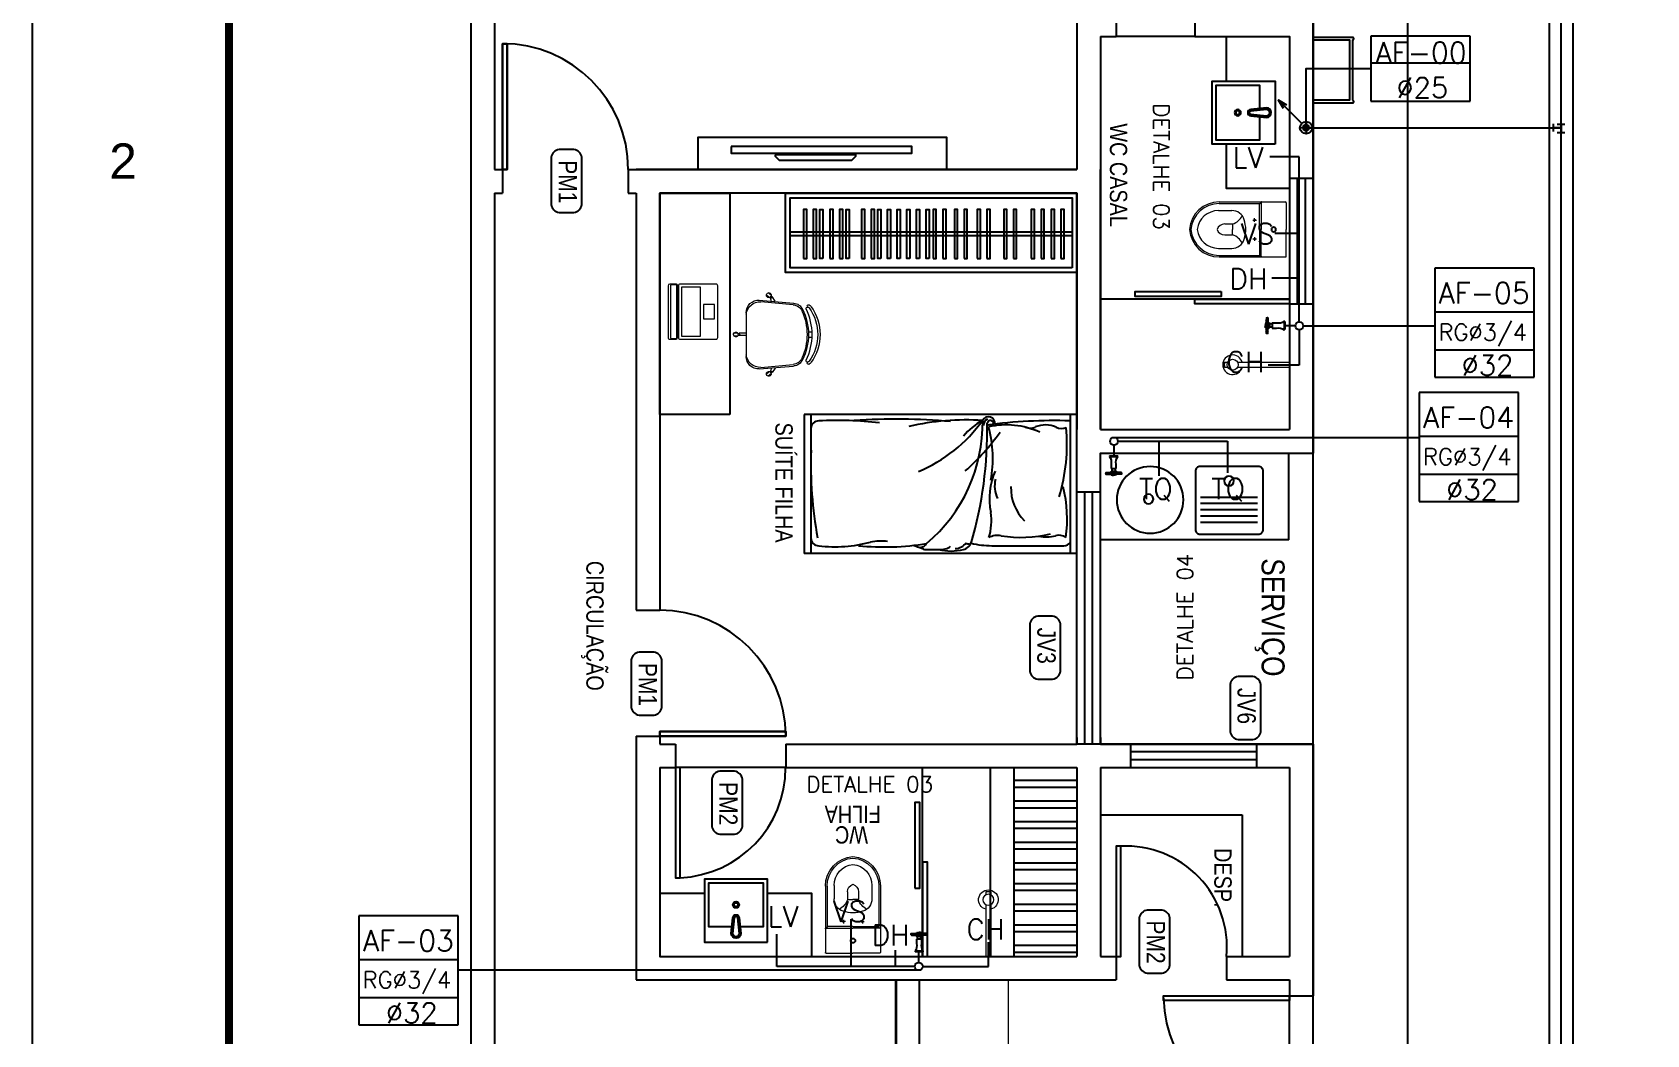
# Model space of a CAD drawing. Header units: millimetres. Extents: x -336 to -33, y -135 to 770.
# Drawn here: x -222.09 to -201.58, y 729.75 to 742.5 of the extents above; entities that cross this region are included whole.
import ezdxf
from ezdxf.enums import TextEntityAlignment as Align

# ---------------------------------------------------------------- set-up
doc = ezdxf.new("R2010")
doc.units = ezdxf.units.MM
doc.header["$LTSCALE"] = 50
doc.header["$MEASUREMENT"] = 0
doc.linetypes.add('DASHDOT2', pattern=[0.5, 0.25, -0.125, 0, -0.125])
doc.linetypes.add('HIDDEN2', pattern=[0.1875, 0.125, -0.0625])
doc.layers.get('0').update_dxf_attribs({"linetype": 'CONTINUOUS'})
for name, color, linetype in [('-HIDRO', 8, 'CONTINUOUS'), ('A-PEN-B', 5, 'CONTINUOUS'), ('A-PEN-W', 7, 'CONTINUOUS'), ('AF', 5, 'CONTINUOUS'), ('CONEXOES', 3, 'CONTINUOUS'), ('COTAS', 7, 'CONTINUOUS'), ('COTAS01', 7, 'CONTINUOUS'), ('Diametro', 2, 'CONTINUOUS'), ('E-txt-g', 3, 'CONTINUOUS'), ('ESPECIFICAÇÃO02', 7, 'CONTINUOUS'), ('HIDRO 01', 4, 'CONTINUOUS'), ('MOB', 251, 'CONTINUOUS'), ("PRANCHA - PROJETU'S", 7, 'CONTINUOUS'), ('Prumadas_L', 1, 'CONTINUOUS'), ('Prumadas_Q', 3, 'CONTINUOUS'), ('Prumadas_T', 2, 'CONTINUOUS')]:
    doc.layers.add(name, color=color, linetype=linetype)
doc.layers.add('E-Lay-9', color=9, linetype='CONTINUOUS', lineweight=9)
doc.layers.add('E-Txt-W', color=7, linetype='CONTINUOUS', lineweight=20)
doc.styles.add('ARIAL', font='arial.ttf', dxfattribs={"height": 2})
doc.styles.add('F2', font='swissc.ttf')
doc.styles.add('REG60', font='romans.shx', dxfattribs={"width": 0.8, "height": 0.15})
doc.styles.add('REG80', font='romans.shx', dxfattribs={"width": 0.8, "height": 0.2})
doc.styles.add('ROMANS', font='romans', dxfattribs={"height": 0.1})

# ---------------------------------------------------------------- blocks, each defined once
blk = doc.blocks.new('ADFSGASDFG')
at = {"layer": "PRANCHA - PROJETU'S", "color": 1}
blk.add_line((276.578, 107.346), (276.578, 47.946), dxfattribs=at)
at = {"layer": "PRANCHA - PROJETU'S", "color": 4, "const_width": 0.1}
blk.add_lwpolyline([(279.078, 106.346), (359.678, 106.346), (359.678, 48.946), (279.078, 48.946)], close=True, dxfattribs=at)
at = {"layer": "PRANCHA - PROJETU'S", "color": 50, "linetype": 'Continuous', "style": 'ARIAL'}
blk.add_text('2', height=0.45, dxfattribs=at).set_placement((277.732, 92.496), align=Align.MIDDLE)
blk = doc.blocks.new('TXT-AMB75')
at = {"layer": 'E-txt-g', "style": 'REG80', "width": 0.8, "flags": 8}
blk.add_attdef('TXT', text='', height=0.2, dxfattribs=at).set_placement((0.005, 0.296), align=Align.CENTER)
at = {"layer": 'E-Txt-W', "style": 'REG60', "width": 0.8, "flags": 8}
blk.add_attdef('TXT', text='', height=0.15, dxfattribs=at).set_placement((0.005, 0.027), align=Align.CENTER)
blk = doc.blocks.new('vaso-s')
at = {"color": 8}
for start, end in [(0, 180), (180, 0)]:
    blk.add_arc((0.08, 0), 0.0143, start, end, dxfattribs=at)
at = {"layer": 'E-Lay-9', "color": 8}
for p, q in [((0, 0.17), (0, 0)), ((0.426, 0.175), (0.005, 0.175)), ((0.16, 0.17), (0.16, 0.17)), ((0.16, 0.17), (0.16, 0)), ((0.426, 0.165), (0.165, 0.165)), ((0.17, 0), (0.17, 0.16)), ((0.431, 0.12), (0.346, 0.12)), ((0.213, 0.06), (0.189, 0.06)), ((0.201, 0.048), (0.201, 0.072)), ((0.341, 0.035), (0.341, 0)), ((0.391, 0.035), (0.341, 0.035)), ((0, -0.17), (0, 0)), ((0.16, -0.17), (0.16, 0)), ((0.17, 0), (0.17, -0.16)), ((0.213, -0.06), (0.189, -0.06)), ((0.201, -0.048), (0.201, -0.072)), ((0.341, -0.035), (0.341, 0)), ((0.391, -0.035), (0.341, -0.035)), ((0.426, -0.175), (0.005, -0.175)), ((0.16, -0.17), (0.16, -0.17)), ((0.426, -0.165), (0.165, -0.165)), ((0.431, -0.12), (0.346, -0.12))]:
    blk.add_line(p, q, dxfattribs=at)
for centre in [(0.201, 0.06), (0.201, -0.06)]:
    blk.add_circle(centre, 0.005, dxfattribs=at)
for centre, radius, start, end in [((0.005, 0.17), 0.005, 90, 180), ((0.155, 0.17), 0.005, 0, 90), ((0.165, 0.17), 0.00495, 180, 270), ((0.165, 0.16), 0.00495, 0, 90), ((0.346, 0.038), 0.0825, 90, 163.0355), ((0.426, -0.015), 0.19, 4.5281, 90), ((0.426, -0.015), 0.18, 4.7802, 90), ((0.431, -0.015), 0.135, 6.3794, 90), ((0.518, -0.015), 0.262, 163.0355, 176.7233), ((0.375, 0.136), 0.107, 206.9395, 250.9647), ((0.391, -0.015), 0.05, 17.4576, 90), ((0.518, 0.015), 0.262, 183.2767, 196.9645), ((0.346, -0.038), 0.0825, 196.9645, 270), ((0.375, -0.136), 0.107, 109.0353, 153.0605), ((0.391, 0.015), 0.05, 270, 342.5424), ((0.426, 0.015), 0.19, 270, 355.4719), ((0.426, 0.015), 0.18, 270, 355.2198), ((0.431, 0.015), 0.135, 270, 353.6206), ((0.005, -0.17), 0.005, 180, 270), ((0.155, -0.17), 0.005, 270, 0), ((0.165, -0.17), 0.00495, 90, 180), ((0.165, -0.16), 0.00495, 270, 0)]:
    blk.add_arc(centre, radius, start, end, dxfattribs=at)
blk = doc.blocks.new('Chuveiro')
at = {"layer": 'E-Lay-9', "color": 8}
for p, q in [((-0.031, 0.016), (-0.36, 0.016)), ((0.051, 0.016), (0.031, 0.016)), ((0.051, 0.016), (0.051, -0.016)), ((-0.031, -0.016), (-0.36, -0.016)), ((0.051, -0.016), (0.031, -0.016))]:
    blk.add_line(p, q, dxfattribs=at)
blk.add_circle((0, 0), 0.0348, dxfattribs=at)
for centre, radius, start, end in [((0, 0), 0.0624, 194.4775, 165.5225), ((0.009, 0), 0.0444, 339.4266, 20.5734)]:
    blk.add_arc(centre, radius, start, end, dxfattribs=at)
blk = doc.blocks.new('CUBA QUADRADA-flat-4-flat-1')
at = {"layer": 'MOB'}
blk.add_lwpolyline([(0, -0.2), (0.4, -0.2), (0.4, 0.2), (0, 0.2)], close=True, dxfattribs=at)
blk.add_lwpolyline([(0.1, -0.025), (0.1, -0.175), (0.375, -0.175), (0.375, 0.175), (0.1, 0.175), (0.1, 0.025)], dxfattribs=at)
for points in [[(0.155, -0.02), (0.055, -0.03, -1), (0.055, 0.03), (0.155, 0.02, -1)], [(0.155, -0.01), (0.055, -0.02, -1), (0.055, 0.02), (0.155, 0.01, -1)]]:
    blk.add_lwpolyline(points, format="xyb", close=True, dxfattribs=at)
for radius in [0.02, 0.0125]:
    blk.add_circle((0.238, 0), radius, dxfattribs=at)
blk = doc.blocks.new('Gelad-vs')
at = {"layer": 'E-Lay-9', "color": 8}
blk.add_line((-0.199, 0.617), (-0.199, 0.62), dxfattribs=at)
for points in [[(-0.688, 0.614), (-0.684, 0.614), (-0.681, 0.614), (-0.677, 0.615), (-0.673, 0.615), (-0.669, 0.616), (-0.666, 0.616), (-0.662, 0.616), (-0.659, 0.617), (-0.655, 0.617), (-0.651, 0.617), (-0.648, 0.618), (-0.644, 0.618), (-0.64, 0.618), (-0.637, 0.619), (-0.633, 0.619), (-0.629, 0.619), (-0.626, 0.619), (-0.622, 0.62), (-0.618, 0.62), (-0.615, 0.62)], [(-0.199, 0.62), (-0.615, 0.62)], [(-0.003, 0.571), (-0.003, 0.591), (-0.003, 0.595), (-0.004, 0.599), (-0.006, 0.602), (-0.009, 0.606), (-0.011, 0.609), (-0.015, 0.611), (-0.019, 0.612), (-0.022, 0.614), (-0.026, 0.614), (-0.029, 0.614), (-0.033, 0.615), (-0.037, 0.615), (-0.041, 0.616), (-0.044, 0.616), (-0.048, 0.616), (-0.051, 0.617), (-0.055, 0.617), (-0.059, 0.617), (-0.062, 0.618), (-0.066, 0.618), (-0.07, 0.618), (-0.073, 0.619), (-0.077, 0.619), (-0.081, 0.619), (-0.084, 0.619), (-0.088, 0.62), (-0.092, 0.62), (-0.096, 0.62), (-0.099, 0.62), (-0.103, 0.621), (-0.106, 0.621), (-0.11, 0.621), (-0.114, 0.621), (-0.118, 0.621), (-0.121, 0.621), (-0.125, 0.621), (-0.128, 0.621), (-0.132, 0.621), (-0.136, 0.621), (-0.14, 0.621), (-0.143, 0.621), (-0.147, 0.621), (-0.15, 0.621), (-0.154, 0.621), (-0.158, 0.621), (-0.162, 0.621), (-0.165, 0.621), (-0.169, 0.621), (-0.172, 0.621), (-0.176, 0.621), (-0.18, 0.621), (-0.184, 0.621), (-0.187, 0.62), (-0.191, 0.62), (-0.195, 0.62), (-0.199, 0.62)], [(-0.199, 0.616), (-0.199, 0.619)], [(-0.199, 0.57), (-0.199, 0.619), (-0.199, 0.614)], [(-0.199, 0.617), (-0.199, 0.618)], [(-0.199, 0.617), (-0.199, 0.617)], [(-0.199, 0.615), (-0.199, 0.616)], [(-0.199, 0.616), (-0.199, 0.616), (-0.199, 0.616), (-0.199, 0.616), (-0.199, 0.616), (-0.199, 0.615), (-0.199, 0.615), (-0.199, 0.615), (-0.199, 0.615), (-0.199, 0.615), (-0.199, 0.614), (-0.199, 0.614), (-0.199, 0.614), (-0.199, 0.614), (-0.199, 0.613), (-0.199, 0.613)], [(-0.199, 0.616), (-0.199, 0.616)], [(-0.199, 0.57), (-0.71, 0.57)], [(-0.71, -0.061), (-0.71, 0.557)], [(0, 0.557), (-0.71, 0.557)], [(-0.707, 0.591), (-0.707, 0.595), (-0.706, 0.599), (-0.704, 0.602), (-0.701, 0.606), (-0.698, 0.609), (-0.695, 0.611), (-0.691, 0.612), (-0.688, 0.614)], [(-0.707, 0.571), (-0.707, 0.591)], [(-0.707, 0.571), (-0.707, 0.571), (-0.707, 0.571), (-0.707, 0.571), (-0.707, 0.571), (-0.707, 0.571), (-0.707, 0.571), (-0.707, 0.571), (-0.707, 0.57), (-0.706, 0.57), (-0.706, 0.57), (-0.706, 0.57), (-0.706, 0.57), (-0.706, 0.57), (-0.706, 0.57), (-0.706, 0.57)], [(-0.501, 0.57), (-0.705, 0.57)], [(-0.701, 0.557), (-0.701, 0.57)], [(-0.679, 0.57), (-0.679, 0.57), (-0.679, 0.57), (-0.679, 0.57), (-0.679, 0.57), (-0.679, 0.57), (-0.679, 0.57)], [(-0.501, 0.57), (-0.5, 0.57), (-0.499, 0.57), (-0.497, 0.57), (-0.497, 0.57), (-0.496, 0.57)], [(-0.499, 0.57), (-0.5, 0.57)], [(-0.496, 0.57), (-0.496, 0.57)], [(-0.49, 0.57), (-0.49, 0.57), (-0.491, 0.57), (-0.491, 0.57), (-0.492, 0.57), (-0.492, 0.57), (-0.492, 0.57), (-0.493, 0.57), (-0.493, 0.57), (-0.494, 0.57), (-0.495, 0.57), (-0.496, 0.57), (-0.496, 0.57)], [(-0.496, 0.57), (-0.496, 0.57)], [(-0.49, 0.57), (-0.474, 0.57)], [(-0.474, 0.57), (-0.49, 0.57), (-0.49, 0.57), (-0.49, 0.57), (-0.49, 0.57), (-0.49, 0.57)], [(-0.229, 0.57), (-0.229, 0.57), (-0.229, 0.57), (-0.229, 0.57), (-0.229, 0.57), (-0.229, 0.57), (-0.229, 0.57), (-0.229, 0.57), (-0.229, 0.57), (-0.229, 0.57), (-0.229, 0.57), (-0.229, 0.57), (-0.229, 0.57), (-0.229, 0.57), (-0.229, 0.57), (-0.229, 0.57), (-0.229, 0.57), (-0.229, 0.57), (-0.229, 0.57), (-0.229, 0.57), (-0.229, 0.57)], [(-0.199, 0.57), (-0.199, 0.614)], [(-0.199, 0.614), (-0.199, 0.614)], [(-0.199, 0.571), (-0.199, 0.613)], [(-0.199, 0.613), (-0.199, 0.613), (-0.199, 0.613)], [(-0.199, 0.572), (-0.199, 0.571)], [(-0.199, 0.57), (-0.199, 0.57), (-0.199, 0.57), (-0.199, 0.57), (-0.199, 0.571)], [(-0.199, 0.57), (-0.199, 0.571)], [(-0.182, 0.57), (-0.199, 0.57)], [(-0.198, 0.57), (-0.198, 0.57), (-0.198, 0.57), (-0.198, 0.57), (-0.198, 0.57), (-0.198, 0.57), (-0.198, 0.57), (-0.198, 0.57), (-0.198, 0.57), (-0.198, 0.57), (-0.198, 0.57), (-0.198, 0.57), (-0.198, 0.57)], [(-0.198, 0.57), (-0.182, 0.57), (-0.182, 0.57), (-0.182, 0.57), (-0.182, 0.57), (-0.182, 0.57)], [(-0.182, 0.57), (-0.149, 0.58), (-0.115, 0.586), (-0.08, 0.588), (-0.046, 0.587)], [(-0.182, 0.57), (-0.182, 0.57), (-0.182, 0.57), (-0.181, 0.57), (-0.181, 0.57), (-0.181, 0.57), (-0.18, 0.57), (-0.18, 0.57), (-0.179, 0.57), (-0.178, 0.57), (-0.178, 0.57), (-0.176, 0.57), (-0.176, 0.57)], [(-0.176, 0.57), (-0.176, 0.57)], [(-0.176, 0.57), (-0.176, 0.57)], [(-0.171, 0.57), (-0.172, 0.57), (-0.174, 0.57), (-0.175, 0.57), (-0.176, 0.57), (-0.176, 0.57)], [(-0.174, 0.57), (-0.172, 0.57)], [(-0.171, 0.57), (-0.005, 0.57)], [(-0.046, 0.587), (-0.043, 0.587), (-0.041, 0.586), (-0.038, 0.585), (-0.036, 0.583), (-0.035, 0.581), (-0.034, 0.578), (-0.033, 0.576), (-0.033, 0.573)], [(-0.033, 0.571), (-0.033, 0.573)], [(-0.033, 0.571), (-0.033, 0.571), (-0.032, 0.571), (-0.032, 0.571), (-0.032, 0.571), (-0.032, 0.57), (-0.032, 0.57), (-0.032, 0.57), (-0.032, 0.57), (-0.031, 0.57), (-0.031, 0.57), (-0.031, 0.57), (-0.031, 0.57)], [(-0.031, 0.57), (-0.031, 0.57), (-0.031, 0.57), (-0.031, 0.57), (-0.031, 0.57), (-0.031, 0.57), (-0.031, 0.57), (-0.031, 0.57), (-0.031, 0.57)], [(-0.009, 0.557), (-0.009, 0.57)], [(-0.005, 0.57), (-0.005, 0.57), (-0.005, 0.57), (-0.005, 0.57), (-0.005, 0.57), (-0.005, 0.57), (-0.005, 0.57), (-0.004, 0.57), (-0.003, 0.57), (-0.003, 0.571), (-0.003, 0.571), (-0.003, 0.571), (-0.003, 0.571), (-0.003, 0.571), (-0.003, 0.571), (-0.003, 0.571)], [(0, -0.061), (0, 0.557)], [(0, -0.061), (-0.71, -0.061)]]:
    blk.add_lwpolyline(points, dxfattribs=at)
blk = doc.blocks.new('Cadeira')
at = {"layer": 'E-Lay-9', "color": 8}
for p, q in [((-0.139, 0), (0.139, 0)), ((-0.009, 0.054), (-0.009, 0.077)), ((-0.008, 0), (-0.008, 0.043)), ((-0.008, 0.043), (-0.006, 0.043)), ((0.006, 0.043), (0.007, 0.043)), ((0.007, 0), (0.007, 0.043)), ((0.01, 0.054), (0.01, 0.077)), ((-0.219, -0.084), (-0.2, -0.302)), ((-0.209, -0.094), (-0.19, -0.298)), ((0.209, -0.094), (0.19, -0.298)), ((0.219, -0.084), (0.2, -0.302)), ((-0.25, -0.159), (-0.265, -0.141)), ((-0.236, -0.147), (-0.251, -0.129)), ((-0.24, -0.165), (-0.241, -0.166)), ((-0.213, -0.185), (-0.241, -0.166)), ((-0.23, -0.156), (-0.231, -0.158)), ((-0.214, -0.162), (-0.23, -0.156)), ((0.213, -0.185), (0.241, -0.166)), ((0.214, -0.162), (0.23, -0.156)), ((0.23, -0.156), (0.231, -0.158)), ((0.236, -0.147), (0.251, -0.129)), ((0.24, -0.165), (0.241, -0.166)), ((0.25, -0.159), (0.265, -0.141)), ((-0.017, -0.396), (-0.017, -0.42)), ((0.017, -0.396), (0.017, -0.42))]:
    blk.add_line(p, q, dxfattribs=at)
blk.add_lwpolyline([(0.163, -0.381, -0.237888), (-0.163, -0.381, 0.605717), (-0.174, -0.395, 0.122717), (-0.17, -0.4, 0.323529), (0.17, -0.4, 0.122717), (0.174, -0.395, 0.605717)], format="xyb", close=True, dxfattribs=at)
for centre in [(0, 0.047), (-0.238, -0.158), (0.238, -0.158)]:
    blk.add_circle(centre, 0.005, dxfattribs=at)
for centre, radius, start, end in [((-0.139, -0.08), 0.08, 90, 182.5692), ((0, 0.065), 0.015, 281.6334, 257.4537), ((0, 0.048), 0.0075, 221.8103, 318.1897), ((0.139, -0.08), 0.08, 357.4308, 90), ((-0.12, -0.089), 0.0887, 95.5925, 183.2522), ((0.12, -0.089), 0.0887, 356.7478, 84.4075), ((-0.25, -0.144), 0.015, 322.5463, 298.3666), ((-0.239, -0.157), 0.0075, 261.8103, 358.1897), ((0.239, -0.157), 0.0075, 181.8103, 278.1897), ((0.25, -0.144), 0.015, 241.6334, 217.4537), ((-0.13, -0.296), 0.07, 185.1212, 243.6047), ((-0.12, -0.292), 0.07, 185.2999, 245.7361), ((0.12, -0.292), 0.07, 294.2639, 354.7001), ((0.13, -0.296), 0.07, 296.3953, 354.8788), ((-0.182, -0.396), 0.00782, 29.8109, 225.3255), ((-0.163, -0.39), 0.0275, 205.1455, 233.4571), ((-0.163, -0.39), 0.0125, 205.1455, 233.1301), ((0, -0.034), 0.362, 243.6047, 296.3953), ((0, -0.025), 0.362, 245.7361, 294.2639), ((0.182, -0.396), 0.00782, 314.6745, 150.1891), ((0.163, -0.39), 0.0275, 306.5429, 334.8545), ((0, -0.165), 0.305, 234.1238, 305.8762)]:
    blk.add_arc(centre, radius, start, end, dxfattribs=at)
blk = doc.blocks.new('Notebook')
at = {"layer": 'E-Lay-9', "color": 8}
for p, q in [((0.165, 0.315), (-0.165, 0.315)), ((-0.175, 0.305), (-0.175, 0.3)), ((-0.175, 0.3), (-0.175, 0.265)), ((-0.165, 0.255), (0.165, 0.255)), ((0.175, 0.3), (0.175, 0.305)), ((0.175, 0.265), (0.175, 0.3))]:
    blk.add_line(p, q, dxfattribs=at)
for points in [[(-0.165, 0), (0.165, 0, 0.414214), (0.175, 0.01), (0.175, 0.24, 0.414214), (0.165, 0.25), (-0.165, 0.25, 0.414214), (-0.175, 0.24), (-0.175, 0.01, 0.414214)], [(-0.165, 0.26), (0.165, 0.26, 0.414214), (0.17, 0.265), (0.17, 0.295, 0.414214), (0.165, 0.3), (-0.165, 0.3, 0.414214), (-0.17, 0.295), (-0.17, 0.265, 0.414214)]]:
    blk.add_lwpolyline(points, format="xyb", close=True, dxfattribs=at)
for points in [[(-0.155, 0.11), (0.155, 0.11), (0.155, 0.23), (-0.155, 0.23)], [(-0.105, 0.25), (-0.145, 0.25), (-0.145, 0.255), (-0.105, 0.255)], [(0.105, 0.25), (0.145, 0.25), (0.145, 0.255), (0.105, 0.255)], [(-0.045, 0.02), (0.045, 0.02), (0.045, 0.09), (-0.045, 0.09)]]:
    blk.add_lwpolyline(points, close=True, dxfattribs=at)
for centre, start, end in [((-0.165, 0.305), 90, 180), ((0.165, 0.305), 0, 90), ((-0.165, 0.265), 180, 270), ((0.165, 0.265), 270, 360)]:
    blk.add_arc(centre, 0.01, start, end, dxfattribs=at)
blk = doc.blocks.new('A$C656368A0')
at = {"layer": 'COTAS01', "color": 8}
for p, q in [((0, 1.196), (0, 0)), ((0, 1.196), (0.55, 1.196)), ((0.11, 0.997), (0.11, 0.635)), ((0.15, 0.997), (0.15, 0.635)), ((0.19, 0.997), (0.19, 0.635)), ((0.23, 0.997), (0.23, 0.635)), ((0.27, 0.997), (0.27, 0.635)), ((0, 0), (0.55, 0))]:
    blk.add_line(p, q, dxfattribs=at)
for centre in [(0.374, 0.816), (0.259, 0.305)]:
    blk.add_circle(centre, 0.0307, dxfattribs=at)
at = {"layer": 'ESPECIFICAÇÃO02', "color": 8}
blk.add_lwpolyline([(0.466, 0.633, -0.414214), (0.436, 0.603), (0.065, 0.603, -0.414214), (0.035, 0.633), (0.035, 1.003, -0.414214), (0.065, 1.033), (0.436, 1.033, -0.414214), (0.466, 1.003)], format="xyb", close=True, dxfattribs=at)
blk.add_circle((0.254, 0.315), 0.212, dxfattribs=at)
blk = doc.blocks.new('Registro Geral')
at = {"layer": 'A-PEN-B'}
blk.add_line((-285.459, 741.845), (-285.387, 741.845), dxfattribs=at)
at = {"layer": 'HIDRO 01', "color": 4}
for p, q in [((-285.388, 741.869), (-285.392, 741.869)), ((-285.392, 741.843), (-285.392, 741.869)), ((-285.392, 741.817), (-285.392, 741.843)), ((-285.388, 741.843), (-285.388, 741.869)), ((-285.388, 741.817), (-285.388, 741.843)), ((-285.311, 741.859), (-285.338, 741.859)), ((-285.311, 741.843), (-285.311, 741.859)), ((-285.311, 741.853), (-285.295, 741.853)), ((-285.311, 741.827), (-285.311, 741.843)), ((-285.311, 741.832), (-285.295, 741.832)), ((-285.295, 741.853), (-285.295, 741.857)), ((-285.295, 741.843), (-285.295, 741.853)), ((-285.295, 741.833), (-285.295, 741.843)), ((-285.295, 741.828), (-285.295, 741.833)), ((-285.285, 741.892), (-285.285, 741.865)), ((-285.285, 741.848), (-285.285, 741.865)), ((-285.285, 741.843), (-285.285, 741.848)), ((-285.285, 741.838), (-285.285, 741.843)), ((-285.285, 741.838), (-285.285, 741.821)), ((-285.283, 741.893), (-285.28, 741.893)), ((-285.28, 741.893), (-285.276, 741.893)), ((-285.275, 741.892), (-285.275, 741.863)), ((-285.275, 741.848), (-285.275, 741.864)), ((-285.275, 741.848), (-285.275, 741.843)), ((-285.275, 741.843), (-285.275, 741.838)), ((-285.275, 741.838), (-285.275, 741.822)), ((-285.272, 741.854), (-285.272, 741.858)), ((-285.272, 741.843), (-285.272, 741.854)), ((-285.272, 741.832), (-285.272, 741.843)), ((-285.392, 741.817), (-285.388, 741.817)), ((-285.338, 741.827), (-285.311, 741.827)), ((-285.285, 741.794), (-285.285, 741.821)), ((-285.284, 741.815), (-285.284, 741.82)), ((-285.284, 741.81), (-285.284, 741.815)), ((-285.283, 741.793), (-285.28, 741.793)), ((-285.276, 741.793), (-285.28, 741.793)), ((-285.275, 741.794), (-285.275, 741.823)), ((-285.275, 741.82), (-285.275, 741.815)), ((-285.275, 741.815), (-285.275, 741.81)), ((-285.272, 741.828), (-285.272, 741.832)), ((-285.272, 741.828), (-285.272, 741.828))]:
    blk.add_line(p, q, dxfattribs=at)
for points in [[(-285.295, 741.857), (-285.294, 741.858), (-285.292, 741.858), (-285.29, 741.859)], [(-285.295, 741.828), (-285.294, 741.828), (-285.292, 741.828), (-285.29, 741.827)]]:
    blk.add_lwpolyline(points, dxfattribs=at)
at = {"layer": 'HIDRO 01', "color": 4, "extrusion": (0, 0, -1)}
for centre, radius, start, end in [((285.351, 741.925), 0.0671, 258.5493, 303.6418), ((285.291, 741.865), 0.00681, 180, 257.6401), ((285.28, 741.848), 0.00495, 0.0182, 89.9818), ((285.28, 741.838), 0.00495, 270.0181, 359.9817), ((285.279, 741.877), 0.00495, 0.0182, 89.9818), ((285.279, 741.867), 0.00495, 270.0181, 359.9817), ((285.28, 741.848), 0.00495, 90.026, 179.974), ((285.28, 741.838), 0.00495, 180.0181, 269.9817), ((285.279, 741.877), 0.00495, 90.026, 179.974), ((285.279, 741.867), 0.00495, 180.0181, 269.9817), ((285.276, 741.892), 0.00124, 90, 180), ((285.268, 741.864), 0.00681, 303.621, 358.7632), ((285.271, 741.856), 0.00099, 0, 79.9052), ((285.271, 741.856), 0.000989, 79.8876, 159.8781), ((285.307, 741.843), 0.0394, 159.8637, 180.0043), ((285.351, 741.761), 0.0671, 56.358, 101.4504), ((285.291, 741.821), 0.00681, 102.3567, 180.0002), ((285.283, 741.794), 0.00124, 270, 360), ((285.279, 741.82), 0.00495, 0.0182, 89.9818), ((285.279, 741.81), 0.00495, 270.0181, 359.9817), ((285.279, 741.82), 0.00495, 90.026, 179.974), ((285.279, 741.81), 0.00495, 180.0181, 269.9817), ((285.268, 741.822), 0.00681, 360, 56.3941)]:
    blk.add_arc(centre, radius, start, end, dxfattribs=at)
at = {"layer": 'HIDRO 01', "color": 4}
for centre, radius, start, end in [((-285.283, 741.892), 0.00124, 90, 180.0011), ((-285.272, 741.858), 0.000125, 0.0849, 56.1155), ((-285.307, 741.843), 0.0394, 339.8611, 0.006), ((-285.276, 741.794), 0.00124, 270, 0.0017), ((-285.271, 741.83), 0.00099, 179.9966, 259.9279), ((-285.272, 741.828), 0.000124, 303.6441, 333.2826), ((-285.271, 741.83), 0.00099, 259.9237, 339.8729)]:
    blk.add_arc(centre, radius, start, end, dxfattribs=at)
blk = doc.blocks.new('CIRCULOS')
at = {"layer": 'COTAS'}
for p, q in [((-4, 0), (4, 0)), ((0, 4), (0, -4))]:
    blk.add_line(p, q, dxfattribs=at)
for radius in [2, 1]:
    blk.add_circle((0, 0), radius, dxfattribs=at)

msp = doc.modelspace()

# ---------------------------------------------------------------- hatches: boundary and pattern name
at = {"layer": '-HIDRO', "linetype": 'HIDDEN2'}
h = msp.add_hatch(dxfattribs=at)
h.set_pattern_fill('ANSI32', color=256, scale=0.7, angle=-45, style=0)
h.set_pattern_definition([(360, (-1443.29985, 484.04998), (7e-18, -0.2625), []), (360, (-1443.21235, 484.13748), (7e-18, -0.2625), [])])
h.paths.add_polyline_path([(-209.616, 730.747), (-208.816, 730.747), (-208.816, 733.147), (-209.616, 733.147)])

# ---------------------------------------------------------------- linework, layer by layer
at = {"layer": '-HIDRO', "linetype": 'Continuous'}
for p, q in [((-216.516, 753.553), (-216.516, 703.553)), ((-202.516, 753.553), (-202.516, 703.553)), ((-202.816, 753.253), (-202.816, 703.853)), ((-204.616, 748.451), (-204.616, 715.333)), ((-205.816, 747.251), (-205.816, 737.144)), ((-216.216, 746.951), (-216.216, 740.751)), ((-216.216, 746.951), (-216.216, 740.751)), ((-208.816, 742.947), (-208.816, 740.751)), ((-208.316, 742.744), (-208.316, 742.444)), ((-207.316, 742.744), (-207.316, 742.444)), ((-208.516, 742.444), (-208.516, 739.442)), ((-208.516, 742.444), (-208.316, 742.444)), ((-207.316, 742.444), (-208.316, 742.444)), ((-207.316, 742.444), (-206.116, 742.444)), ((-206.116, 742.444), (-206.116, 737.444)), ((-208.516, 740.944), (-208.516, 737.444)), ((-216.216, 740.751), (-216.116, 740.751)), ((-216.116, 740.751), (-216.116, 740.451)), ((-214.516, 740.751), (-208.816, 740.751)), ((-214.516, 740.751), (-214.516, 740.451)), ((-208.816, 740.751), (-214.416, 740.751)), ((-208.516, 737.444), (-208.516, 740.751)), ((-216.216, 740.451), (-216.116, 740.451)), ((-216.216, 740.451), (-216.216, 722.133)), ((-214.516, 740.451), (-214.416, 740.451)), ((-214.416, 740.451), (-214.416, 737.242)), ((-214.416, 740.451), (-214.416, 735.147)), ((-214.116, 740.451), (-214.116, 737.242)), ((-214.116, 740.451), (-214.116, 735.147)), ((-208.816, 740.451), (-214.116, 740.451)), ((-208.816, 740.451), (-208.816, 737.444)), ((-208.816, 736.647), (-208.816, 740.451)), ((-208.516, 737.444), (-206.116, 737.444)), ((-208.516, 736.647), (-208.516, 737.144)), ((-208.516, 737.144), (-205.816, 737.144)), ((-205.816, 733.447), (-205.816, 737.144)), ((-208.816, 733.447), (-208.816, 736.647)), ((-208.516, 736.647), (-208.816, 736.647)), ((-208.716, 733.447), (-208.716, 736.647)), ((-208.616, 733.447), (-208.616, 736.647)), ((-208.516, 733.447), (-208.516, 736.647)), ((-214.416, 736.042), (-214.416, 735.542)), ((-214.416, 735.147), (-214.116, 735.147)), ((-214.416, 733.547), (-214.116, 733.547)), ((-214.416, 733.547), (-214.416, 730.447)), ((-214.116, 733.547), (-214.116, 733.547)), ((-214.116, 733.547), (-214.116, 733.447)), ((-208.816, 733.532), (-208.816, 733.447)), ((-208.516, 733.532), (-208.516, 733.447)), ((-214.116, 733.447), (-213.916, 733.447)), ((-213.916, 733.447), (-213.916, 733.147)), ((-212.516, 733.447), (-208.816, 733.447)), ((-212.516, 733.447), (-212.516, 733.147)), ((-209.716, 733.447), (-209.516, 733.447)), ((-208.516, 733.447), (-208.816, 733.447)), ((-208.516, 733.447), (-205.816, 733.447)), ((-205.816, 733.447), (-205.816, 730.247)), ((-214.116, 733.147), (-214.116, 730.747)), ((-214.116, 733.147), (-213.916, 733.147)), ((-212.516, 733.147), (-213.856, 733.147)), ((-212.516, 733.147), (-208.816, 733.147)), ((-208.816, 733.147), (-208.816, 730.747)), ((-208.516, 733.147), (-206.116, 733.147)), ((-208.516, 733.147), (-208.516, 730.747)), ((-206.116, 733.147), (-206.116, 730.747)), ((-208.516, 732.547), (-206.716, 732.547)), ((-206.716, 732.547), (-206.716, 730.747)), ((-214.116, 730.747), (-208.816, 730.747)), ((-208.516, 730.747), (-208.316, 730.747)), ((-208.316, 730.747), (-208.316, 730.447)), ((-206.916, 730.747), (-206.116, 730.747)), ((-206.916, 730.747), (-206.916, 730.447)), ((-214.416, 730.447), (-208.316, 730.447)), ((-211.116, 726.847), (-211.116, 730.447)), ((-206.916, 730.447), (-206.116, 730.447)), ((-206.116, 730.447), (-206.116, 730.247)), ((-206.116, 730.247), (-205.816, 730.247)), ((-206.116, 728.647), (-206.116, 730.247))]:
    msp.add_line(p, q, dxfattribs=at)
at = {"layer": '-HIDRO', "linetype": 'HIDDEN2'}
for p, q in [((-206.116, 740.643), (-205.816, 740.643)), ((-206.016, 740.643), (-206.016, 739.043)), ((-205.916, 740.643), (-205.916, 739.043)), ((-206.116, 739.043), (-205.816, 739.043)), ((-208.129, 733.147), (-208.129, 733.447)), ((-206.529, 733.347), (-208.129, 733.347)), ((-206.529, 733.147), (-206.529, 733.447)), ((-206.529, 733.247), (-208.129, 733.247))]:
    msp.add_line(p, q, dxfattribs=at)
at = {"layer": '-HIDRO', "ltscale": 0.5}
for p, q in [((-208.876, 739.956), (-212.457, 739.956)), ((-208.876, 739.906), (-212.457, 739.906))]:
    msp.add_line(p, q, dxfattribs=at)
at = {"layer": '-HIDRO'}
for p, q in [((-206.116, 739.104), (-208.516, 739.104)), ((-212.28, 737.635), (-212.28, 735.869)), ((-208.816, 737.635), (-212.28, 737.635)), ((-212.195, 737.635), (-212.195, 735.869)), ((-208.901, 737.635), (-208.901, 735.869)), ((-208.816, 735.869), (-208.816, 737.635)), ((-208.816, 735.869), (-212.28, 735.869)), ((-210.767, 735.925), (-210.884, 735.968)), ((-210.733, 735.919), (-210.539, 735.919)), ((-209.897, 735.968), (-208.98, 735.968)), ((-210.776, 730.747), (-210.776, 733.147))]:
    msp.add_line(p, q, dxfattribs=at)
at = {"layer": '-HIDRO', "linetype": 'DASHDOT2'}
for p, q in [((-209.916, 733.147), (-209.916, 730.747)), ((-209.616, 733.147), (-209.616, 730.747)), ((-210.816, 726.847), (-210.816, 730.447))]:
    msp.add_line(p, q, dxfattribs=at)
at = {"layer": '-HIDRO', "linetype": 'Continuous', "flags": 128}
msp.add_lwpolyline([(-205.816, 747.251), (-216.516, 747.251), (-216.516, 723.833), (-213.816, 723.833), (-213.816, 722.133), (-216.516, 722.133), (-216.516, 709.833), (-209.916, 709.833), (-209.916, 716.533), (-205.816, 716.533), (-205.816, 733.447), (-208.516, 733.447), (-208.516, 737.144), (-205.816, 737.144), (-205.816, 747.251)], dxfattribs=at)
at = {"layer": '-HIDRO', "linetype": 'Continuous'}
for points in [[(-216.056, 740.751), (-216.056, 742.351), (-216.116, 742.351), (-216.116, 740.751)], [(-216.116, 740.751), (-216.116, 742.351), (-216.056, 742.351), (-216.056, 740.751)], [(-205.816, 741.631), (-205.816, 742.399), (-205.352, 742.399), (-205.352, 741.631)], [(-214.116, 733.607), (-212.516, 733.607), (-212.516, 733.547), (-214.116, 733.547)], [(-214.116, 733.547), (-212.516, 733.547), (-212.516, 733.607), (-214.116, 733.607)], [(-213.916, 733.147), (-213.916, 731.747), (-213.856, 731.747), (-213.856, 733.147)], [(-208.316, 730.747), (-208.256, 730.747), (-208.256, 732.147), (-208.316, 732.147)], [(-206.116, 730.247), (-206.116, 730.187), (-207.716, 730.187), (-207.716, 730.247)]]:
    msp.add_lwpolyline(points, close=True, dxfattribs=at)
at = {"layer": '-HIDRO'}
for points in [[(-206.916, 741.874), (-206.916, 742.444), (-206.116, 742.444), (-206.116, 740.51), (-206.916, 740.51), (-206.916, 741.074)], [(-213.547, 731.547), (-214.116, 731.547), (-214.116, 730.747), (-212.182, 730.747), (-212.182, 731.547), (-212.747, 731.547)]]:
    msp.add_lwpolyline(points, dxfattribs=at)
at = {"layer": '-HIDRO', "linetype": 'Continuous'}
for points in [[(-205.816, 742.431), (-205.816, 741.599), (-205.312, 741.599, 1), (-205.312, 741.631), (-205.312, 742.399, 1), (-205.312, 742.431)], [(-215.206, 740.206, 0.331371), (-215.106, 740.306), (-215.106, 740.906, 0.332506), (-215.206, 741.006), (-215.395, 741.006, 0.330378), (-215.496, 740.906), (-215.495, 740.306, 0.331371), (-215.395, 740.206)], [(-209.124, 734.272, 0.331371), (-209.024, 734.372), (-209.024, 734.973, 0.332506), (-209.124, 735.073), (-209.313, 735.073, 0.330378), (-209.414, 734.973), (-209.413, 734.372, 0.331371), (-209.313, 734.272)], [(-214.189, 733.814, 0.331371), (-214.089, 733.914), (-214.09, 734.515, 0.332506), (-214.189, 734.615), (-214.378, 734.615, 0.330378), (-214.479, 734.515), (-214.478, 733.914, 0.331371), (-214.378, 733.814)], [(-206.58, 733.503, 0.331371), (-206.48, 733.603), (-206.481, 734.204, 0.332506), (-206.58, 734.304), (-206.769, 734.304, 0.330378), (-206.87, 734.204), (-206.869, 733.603, 0.331371), (-206.769, 733.503)], [(-213.165, 732.3, 0.331371), (-213.065, 732.4), (-213.066, 733, 0.332506), (-213.165, 733.1), (-213.354, 733.1, 0.330378), (-213.455, 733), (-213.454, 732.4, 0.331371), (-213.354, 732.3)], [(-207.734, 730.535, 0.331371), (-207.634, 730.635), (-207.634, 731.236, 0.332506), (-207.734, 731.336), (-207.923, 731.336, 0.330378), (-208.024, 731.236), (-208.023, 730.635, 0.331371), (-207.923, 730.535)]]:
    msp.add_lwpolyline(points, format="xyb", close=True, dxfattribs=at)
at = {"layer": '-HIDRO'}
for points in [[(-210.473, 740.751), (-213.63, 740.751), (-213.63, 741.161), (-210.473, 741.161)], [(-213.21, 741.042), (-213.21, 740.957), (-210.914, 740.957), (-210.914, 741.042)], [(-212.651, 740.938), (-212.651, 740.92), (-212.599, 740.869), (-211.676, 740.869), (-211.625, 740.92), (-211.625, 740.938)], [(-213.227, 737.635), (-214.116, 737.635), (-214.116, 740.451), (-213.227, 740.451)], [(-208.816, 739.443), (-212.517, 739.443), (-212.517, 740.451), (-208.816, 740.451)], [(-208.876, 739.503), (-212.457, 739.503), (-212.457, 740.391), (-208.876, 740.391)], [(-206.983, 739.202), (-206.983, 739.137), (-208.074, 739.137), (-208.074, 739.202)], [(-206.116, 739.104), (-206.116, 739.043), (-207.316, 739.043), (-207.316, 739.104)], [(-210.875, 731.613), (-210.81, 731.613), (-210.81, 732.704), (-210.875, 732.704)], [(-210.776, 730.747), (-210.715, 730.747), (-210.715, 731.947), (-210.776, 731.947)]]:
    msp.add_lwpolyline(points, close=True, dxfattribs=at)
at = {"layer": '-HIDRO', "ltscale": 0.5}
for points in [[(-212.289, 739.618), (-212.249, 739.618), (-212.249, 740.242), (-212.289, 740.242)], [(-212.166, 739.618), (-212.126, 739.618), (-212.126, 740.242), (-212.166, 740.242)], [(-212.044, 739.618), (-212.084, 739.618), (-212.084, 740.242), (-212.044, 740.242)], [(-211.954, 739.618), (-211.914, 739.618), (-211.914, 740.242), (-211.954, 740.242)], [(-211.831, 739.618), (-211.791, 739.618), (-211.791, 740.242), (-211.831, 740.242)], [(-211.709, 739.618), (-211.749, 739.618), (-211.749, 740.242), (-211.709, 740.242)], [(-211.552, 739.618), (-211.512, 739.618), (-211.512, 740.242), (-211.552, 740.242)], [(-211.429, 739.618), (-211.389, 739.618), (-211.389, 740.242), (-211.429, 740.242)], [(-211.307, 739.618), (-211.347, 739.618), (-211.347, 740.242), (-211.307, 740.242)], [(-211.184, 739.618), (-211.224, 739.618), (-211.224, 740.242), (-211.184, 740.242)], [(-211.061, 739.618), (-211.101, 739.618), (-211.101, 740.242), (-211.061, 740.242)], [(-210.938, 739.618), (-210.978, 739.618), (-210.978, 740.242), (-210.938, 740.242)], [(-210.814, 739.618), (-210.854, 739.618), (-210.854, 740.242), (-210.814, 740.242)], [(-210.691, 739.618), (-210.731, 739.618), (-210.731, 740.242), (-210.691, 740.242)], [(-210.643, 739.618), (-210.603, 739.618), (-210.603, 740.242), (-210.643, 740.242)], [(-210.519, 739.618), (-210.479, 739.618), (-210.479, 740.242), (-210.519, 740.242)], [(-210.373, 739.618), (-210.333, 739.618), (-210.333, 740.242), (-210.373, 740.242)], [(-210.25, 739.618), (-210.21, 739.618), (-210.21, 740.242), (-210.25, 740.242)], [(-210.082, 739.618), (-210.042, 739.618), (-210.042, 740.242), (-210.082, 740.242)], [(-209.959, 739.618), (-209.919, 739.618), (-209.919, 740.242), (-209.959, 740.242)], [(-209.746, 739.618), (-209.706, 739.618), (-209.706, 740.242), (-209.746, 740.242)], [(-209.623, 739.618), (-209.583, 739.618), (-209.583, 740.242), (-209.623, 740.242)], [(-209.395, 739.618), (-209.355, 739.618), (-209.355, 740.242), (-209.395, 740.242)], [(-209.272, 739.618), (-209.232, 739.618), (-209.232, 740.242), (-209.272, 740.242)], [(-209.142, 739.618), (-209.102, 739.618), (-209.102, 740.242), (-209.142, 740.242)], [(-209.019, 739.618), (-208.979, 739.618), (-208.979, 740.242), (-209.019, 740.242)]]:
    msp.add_lwpolyline(points, close=True, dxfattribs=at)
at = {"layer": '-HIDRO', "linetype": 'HIDDEN2'}
for centre, radius, start, end in [((-216.116, 740.751), 1.6, 0, 90), ((-214.116, 733.547), 1.6, 0, 90), ((-213.918, 733.147), 1.401, 272.5089, 360), ((-208.192, 730.867), 1.282, 354.6305, 92.8606), ((-206.116, 730.247), 1.6, 181.0844, 270)]:
    msp.add_arc(centre, radius, start, end, dxfattribs=at)
at = {"layer": '-HIDRO'}
for centre, radius, start, end in [((-212.096, 737.457), 0.0988, 90, 180), ((-211.859, 733.214), 4.348, 82.9481, 93.1174), ((-211.121, 729.658), 7.92, 84.9255, 93.8008), ((-210.21, 734.15), 3.417, 86.7045, 102.5307), ((-211.557, 738.666), 1.898, 292.5014, 324.4283), ((-212.022, 737.53), 2.009, 310.2136, 0.9039), ((-209.624, 736.838), 0.822, 118.3239, 140.5105), ((-215.03, 737.431), 5.075, 343.6145, 1.0765), ((-209.94, 737.526), 0.0818, 351.6091, 153.9382), ((-209.921, 737.502), 0.0818, 112.6052, 184.4989), ((-209.09, 730.926), 6.633, 88.3703, 97.5322), ((-209.915, 737.518), 0.0413, 351.2915, 168.1256), ((-209.712, 736.496), 1.008, 65.118, 102.9862), ((-211.413, 737.072), 1.529, 349.7638, 15.4497), ((-209.412, 737.634), 0.17, 249.0161, 292.8808), ((-209.216, 737.17), 0.334, 65.7877, 112.8808), ((-209.012, 737.623), 0.163, 245.7877, 291.7124), ((-211.267, 737.261), 2.325, 343.2017, 5.199), ((-212.122, 739.052), 2.848, 311.512, 324.8728), ((-206.974, 737.012), 5.223, 178.1405, 190.4224), ((-209.036, 736.565), 0.892, 156.6878, 191.1217), ((-209.529, 736.724), 0.333, 164.1407, 207.6985), ((-209.072, 736.698), 0.582, 177.8295, 225.0098), ((-210.706, 736.301), 1.766, 352.5099, 13.5732), ((-210.591, 736.28), 0.689, 342.3598, 9.3926), ((-212.096, 736.067), 0.0988, 180, 270), ((-211.884, 737.664), 1.709, 262.8693, 285.1081), ((-211.262, 739.203), 3.251, 264.178, 279.5071), ((-211.309, 735.368), 0.659, 82.4747, 101.3425), ((-210.81, 736.046), 0.0988, 249.7541, 329.4872), ((-210.377, 736.131), 0.2, 274.6849, 320.5984), ((-210.289, 736.053), 0.138, 282.8827, 348.3869), ((-210.196, 736.025), 0.0329, 218.531, 300.6976), ((-209.88, 737.224), 1.256, 257.089, 269.2313), ((-209.82, 735.845), 0.254, 80.3711, 116.9649), ((-209.524, 737.591), 1.517, 260.3711, 284.26), ((-209.203, 736.517), 0.437, 257.312, 285.1988), ((-209.047, 735.943), 0.158, 54.3788, 105.1988), ((-208.98, 736.067), 0.0988, 270, 323.1301), ((-210.733, 736.018), 0.0988, 249.7541, 270), ((-210.733, 736.018), 0.0988, 249.7541, 270), ((-210.414, 736.603), 0.702, 256.9286, 282.8827), ((-210.551, 736.131), 0.213, 266.6017, 307.7302)]:
    msp.add_arc(centre, radius, start, end, dxfattribs=at)
for p, q in [((-206.257, 741.636), (-206.196, 741.533)), ((-206.257, 741.636), (-206.154, 741.575)), ((-205.959, 741.338), (-206.257, 741.636))]:
    msp.add_line(p, q)
msp.add_ellipse((-205.904, 741.283), major_axis=(-0.0547, 0.0547), ratio=1, start_param=0.785398, end_param=7.068583)
at = {"layer": 'A-PEN-B'}
for centre in [(-205.99, 738.763), (-208.345, 737.296), (-210.825, 730.62)]:
    msp.add_circle(centre, 0.05, dxfattribs=at)
at = {"layer": 'A-PEN-W'}
msp.add_lwpolyline([(-205.904, 741.283), (-205.904, 742.034), (-205.082, 742.034)], dxfattribs=at)
at = {"layer": 'AF', "color": 5, "linetype": 'Continuous'}
for p, q in [((-202.665, 707.97), (-202.665, 750.517)), ((-205.904, 741.283), (-202.665, 741.283)), ((-205.99, 740.914), (-206.366, 740.914)), ((-205.99, 739.937), (-205.99, 740.914)), ((-205.99, 739.937), (-206.301, 739.937)), ((-205.99, 739.368), (-205.99, 739.937)), ((-205.99, 739.368), (-206.34, 739.368)), ((-205.99, 738.813), (-205.99, 739.368)), ((-205.99, 738.713), (-205.99, 738.265)), ((-205.99, 738.265), (-206.386, 738.265)), ((-208.295, 737.296), (-207.777, 737.296)), ((-207.777, 737.296), (-207.777, 736.857)), ((-211.682, 730.62), (-211.682, 731.222)), ((-212.628, 730.62), (-212.628, 731.031)), ((-209.94, 730.62), (-209.94, 730.929)), ((-211.12, 730.62), (-211.12, 730.825)), ((-210.875, 730.62), (-212.628, 730.62)), ((-210.775, 730.62), (-209.94, 730.62))]:
    msp.add_line(p, q, dxfattribs=at)
at = {"layer": 'AF'}
for p, q in [((-207.777, 737.296), (-206.903, 737.296)), ((-206.903, 737.296), (-206.903, 736.894))]:
    msp.add_line(p, q, dxfattribs=at)
at = {"layer": 'CONEXOES', "color": 2}
for p, q in [((-202.765, 741.333), (-202.765, 741.233)), ((-202.715, 741.329), (-202.615, 741.329)), ((-202.665, 741.329), (-202.665, 741.223)), ((-202.665, 741.283), (-202.765, 741.283)), ((-202.715, 741.223), (-202.615, 741.223))]:
    msp.add_line(p, q, dxfattribs=at)
at = {"layer": 'Prumadas_L'}
for p, q in [((-203.82, 742.105), (-205.082, 742.105)), ((-203.008, 738.938), (-204.27, 738.938)), ((-203.008, 738.938), (-204.27, 738.938)), ((-205.94, 738.763), (-204.27, 738.763)), ((-203.008, 738.454), (-204.27, 738.454)), ((-203.008, 738.454), (-204.27, 738.454)), ((-208.345, 737.346), (-204.467, 737.346)), ((-203.205, 737.356), (-204.467, 737.356)), ((-203.205, 737.356), (-204.467, 737.356)), ((-203.205, 736.872), (-204.467, 736.872)), ((-203.205, 736.872), (-204.467, 736.872)), ((-216.677, 730.704), (-217.938, 730.704)), ((-210.825, 730.57), (-216.677, 730.57)), ((-216.677, 730.22), (-217.938, 730.22))]:
    msp.add_line(p, q, dxfattribs=at)
at = {"layer": 'Prumadas_Q'}
for p, q in [((-203.82, 742.447), (-205.082, 742.447)), ((-205.082, 742.447), (-205.082, 741.621)), ((-203.82, 741.621), (-203.82, 742.447)), ((-205.082, 741.621), (-203.82, 741.621)), ((-203.008, 739.497), (-204.27, 739.497)), ((-204.27, 739.497), (-204.27, 738.112)), ((-203.008, 739.497), (-204.27, 739.497)), ((-204.27, 739.497), (-204.27, 738.112)), ((-203.008, 738.112), (-203.008, 739.497)), ((-203.008, 738.112), (-203.008, 739.497)), ((-204.27, 738.112), (-203.008, 738.112)), ((-204.27, 738.112), (-203.008, 738.112)), ((-203.205, 737.915), (-204.467, 737.915)), ((-204.467, 737.915), (-204.467, 736.53)), ((-203.205, 737.915), (-204.467, 737.915)), ((-204.467, 737.915), (-204.467, 736.53)), ((-203.205, 736.53), (-203.205, 737.915)), ((-203.205, 736.53), (-203.205, 737.915)), ((-204.467, 736.53), (-203.205, 736.53)), ((-204.467, 736.53), (-203.205, 736.53)), ((-216.677, 731.263), (-217.938, 731.263)), ((-217.938, 731.263), (-217.938, 729.878)), ((-216.677, 729.878), (-216.677, 731.263)), ((-217.938, 729.878), (-216.677, 729.878))]:
    msp.add_line(p, q, dxfattribs=at)

# ---------------------------------------------------------------- block references
at = {"layer": '-HIDRO', "xscale": -2, "yscale": 2, "zscale": 2}
msp.add_blockref('CUBA QUADRADA-flat-4-flat-1', (-206.296, 741.474), dxfattribs=at)
at = {"layer": '-HIDRO'}
ref = msp.add_blockref('TXT-AMB75', (-208.829, 740.686), dxfattribs=dict(at, xscale=1.458, yscale=1.458, zscale=1.458, rotation=270))
ref.add_attrib('TXT', 'WC CASAL', dxfattribs={"layer": 'E-txt-g', "color": 2, "height": 0.22, "rotation": 270, "style": 'F2'}).set_placement((-208.397, 740.68), align=Align.CENTER)
at = {"layer": '-HIDRO', "yscale": 2, "zscale": 2}
for name, p, xscale, rotation in [('vaso-s', (-206.156, 739.989), 2, 180), ('Notebook', (-213.379, 738.944, 6.572), 2, 89.99999999999999), ('Cadeira', (-213.019, 738.653, 6.572), -2, 90), ('Chuveiro', (-206.837, 738.269), 2, 180), ('vaso-s', (-211.661, 730.787), -2, 270), ('CUBA QUADRADA-flat-4-flat-1', (-213.147, 730.927), 2, 89.99999999999999), ('Chuveiro', (-209.941, 731.467), -2, 270), ('Gelad-vs', (-209.689, 730.324), -2, 180)]:
    msp.add_blockref(name, p, dxfattribs=dict(at, xscale=xscale, rotation=rotation))
at = {"layer": '-HIDRO'}
ref = msp.add_blockref('TXT-AMB75', (-213.08, 736.777), dxfattribs=dict(at, xscale=1.458, yscale=1.458, zscale=1.458, rotation=270))
ref.add_attrib('TXT', 'SUÍTE FILHA', dxfattribs={"layer": 'E-txt-g', "color": 2, "height": 0.22, "rotation": 270, "style": 'F2'}).set_placement((-212.647, 736.771), align=Align.CENTER)
at = {"layer": '-HIDRO', "ltscale": 0.35, "xscale": -2, "yscale": 2, "zscale": 2, "rotation": 270}
msp.add_blockref('A$C656368A0', (-208.516, 736.043), dxfattribs=at)
at = {"layer": '-HIDRO'}
ref = msp.add_blockref('TXT-AMB75', (-206.902, 735.067), dxfattribs=dict(at, xscale=1.458, yscale=1.458, zscale=1.458, rotation=270))
ref.add_attrib('TXT', 'SERVIÇO', dxfattribs={"layer": 'E-txt-g', "color": 2, "height": 0.2916, "rotation": 270, "style": 'F2'}).set_placement((-206.469, 735.057), align=Align.CENTER)
ref = msp.add_blockref('TXT-AMB75', (-215.481, 734.959), dxfattribs=dict(at, xscale=1.458, yscale=1.458, zscale=1.458, rotation=270))
ref.add_attrib('TXT', 'CIRCULAÇÃO', dxfattribs={"layer": 'E-txt-g', "color": 2, "height": 0.22, "rotation": 270, "style": 'F2'}).set_placement((-215.049, 734.95), align=Align.CENTER)
ref = msp.add_blockref('TXT-AMB75', (-211.643, 733.096), dxfattribs=dict(at, xscale=1.458, yscale=1.458, zscale=1.458, rotation=180))
ref.add_attrib('TXT', 'FILHA', dxfattribs={"layer": 'E-txt-g', "color": 2, "height": 0.22, "rotation": 180, "style": 'F2'}).set_placement((-211.664, 732.664), align=Align.CENTER)
ref = msp.add_blockref('TXT-AMB75', (-211.66, 732.834), dxfattribs=dict(at, xscale=1.458, yscale=1.458, zscale=1.458, rotation=180))
ref.add_attrib('TXT', 'WC', dxfattribs={"layer": 'E-txt-g', "color": 2, "height": 0.22, "rotation": 180, "style": 'F2'}).set_placement((-211.68, 732.402), align=Align.CENTER)
ref = msp.add_blockref('TXT-AMB75', (-207.502, 731.757), dxfattribs=dict(at, xscale=1.458, yscale=1.458, zscale=1.458, rotation=270))
ref.add_attrib('TXT', 'DESP.', dxfattribs={"layer": 'E-txt-g', "color": 2, "height": 0.22, "rotation": 270, "style": 'F2'}).set_placement((-207.07, 731.746), align=Align.CENTER)
at = {"layer": 'A-PEN-W', "xscale": -0.02, "yscale": 0.02, "zscale": 0.02}
msp.add_blockref('CIRCULOS', (-205.904, 741.283), dxfattribs=at)
at = {"layer": 'AF', "color": 5, "linetype": 'Continuous', "xscale": 2, "yscale": 2, "zscale": 2}
for p, rotation in [((-776.958, 2222.453), 180), ((-1692.035, 166.328), 270), ((1272.866, 1301.588), 90)]:
    msp.add_blockref('Registro Geral', p, dxfattribs=dict(at, rotation=rotation))
at = {"layer": "PRANCHA - PROJETU'S", "color": 1}
msp.add_blockref('ADFSGASDFG', (-498.667, 648.365), dxfattribs=at)

# ---------------------------------------------------------------- texts
at = {"layer": '-HIDRO', "linetype": 'Continuous', "style": 'F2'}
for s, p in [('PM1', (-215.168, 740.869, 3.424)), ('JV3', (-209.086, 734.927, 3.424)), ('PM1', (-214.152, 734.478, 3.424)), ('JV6', (-206.543, 734.161, 3.424)), ('PM2', (-213.128, 732.963, 3.424)), ('PM2', (-207.696, 731.204, 3.424))]:
    msp.add_text(s, height=0.2332, rotation=270, dxfattribs=at).set_placement(p, align=Align.TOP_LEFT)
at = {"layer": 'Diametro', "style": 'ROMANS'}
for s, rotation, p in [('DETALHE 03', 270, (-207.842, 740.788)), ('DETALHE 04', 90, (-207.343, 735.061)), ('DETALHE 03', 0, (-211.448, 732.835))]:
    msp.add_text(s, height=0.2, rotation=rotation, dxfattribs=at).set_placement(p, align=Align.CENTER)
at = {"layer": 'Prumadas_T', "style": 'ROMANS'}
for s, height, p in [('AF-00', 0.2646, (-204.442, 742.105)), ('%%C25', 0.2561, (-204.427, 741.663)), ('AF-05', 0.2646, (-203.642, 739.049)), ('RG%%C3/4', 0.2117, (-203.659, 738.576)), ('RG%%C3/4', 0.2117, (-203.659, 738.576)), ('%%C32', 0.2561, (-203.599, 738.134)), ('%%C32', 0.2561, (-203.599, 738.134)), ('AF-04', 0.2646, (-203.839, 737.467)), ('AF-04', 0.2646, (-203.839, 737.467)), ('RG%%C3/4', 0.2117, (-203.856, 736.994)), ('RG%%C3/4', 0.2117, (-203.856, 736.994)), ('%%C32', 0.2561, (-203.796, 736.552)), ('%%C32', 0.2561, (-203.796, 736.552)), ('AF-03', 0.2646, (-217.31, 730.815)), ('RG%%C3/4', 0.2117, (-217.327, 730.342)), ('%%C32', 0.2561, (-217.267, 729.9))]:
    msp.add_text(s, height=height, rotation=360, dxfattribs=at).set_placement(p, align=Align.CENTER)
for s, p in [('LV', (-206.839, 740.773)), ('VS', (-206.737, 739.801)), ('DH', (-206.88, 739.229)), ('CH', (-206.918, 738.173)), ('TQ', (-208.026, 736.559)), ('TQ', (-207.107, 736.559)), ('LV', (-212.747, 731.123)), ('VS', (-211.917, 731.188)), ('DH', (-211.426, 730.887)), ('CH', (-210.22, 730.96))]:
    msp.add_text(s, height=0.2621, rotation=360, dxfattribs=at).set_placement(p)

doc.saveas('drawing.dxf')
